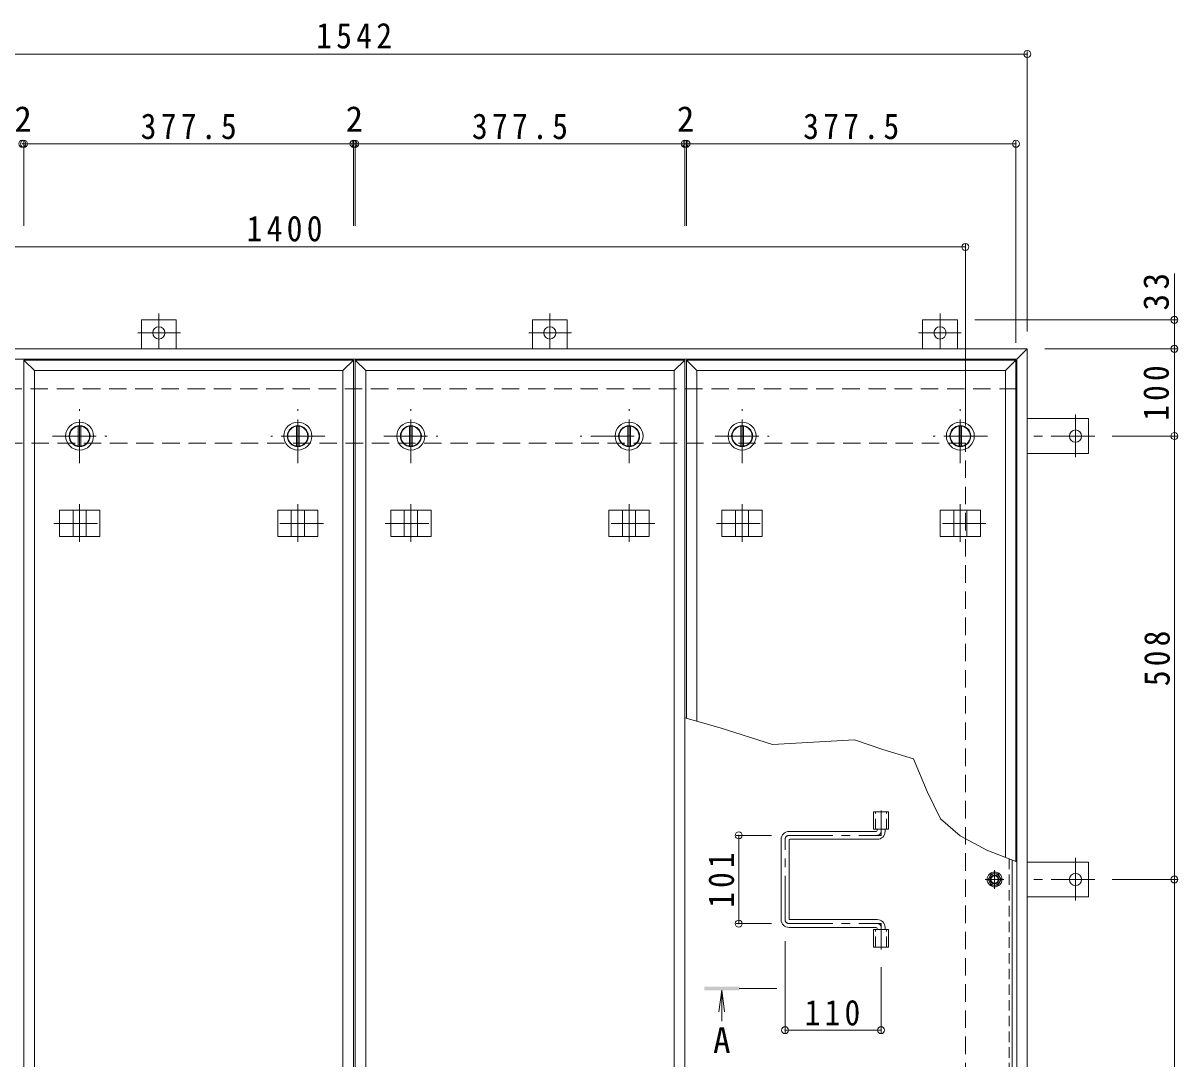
# Model space of a CAD drawing. Units: millimetres at full size, sheet at 1:10. Extents: x -2620 to 2706, y -1962 to 1648.
# Drawn here: x -1838 to -515, y 328 to 1515 of the extents above; entities that cross this region are included whole.
import ezdxf
from ezdxf.enums import TextEntityAlignment as Align

# ---------------------------------------------------------------- set-up
doc = ezdxf.new("R2010")
doc.units = ezdxf.units.MM
doc.header["$LTSCALE"] = 10
doc.header["$PDMODE"] = 32
doc.header["$PDSIZE"] = 8
for name, pattern in [('CHAIN1', [8, 5, -1, 1, -1]), ('DASHED1', [1.8, 1.2, -0.6]), ('DASHED2', [3, 2, -1])]:
    doc.linetypes.add(name, pattern=pattern)
for name, color, linetype, lineweight in [('0-1_躯体', 2, 'Continuous', 9), ('0-2_仕上', 3, 'Continuous', 9), ('0-3_建具', 4, 'Continuous', 9), ('0-5_寸法', 7, 'Continuous', 9), ('0-6_ハッチ', 6, 'Continuous', 9), ('0-7', 5, 'Continuous', 5), ('0-A', 3, 'CHAIN1', 9), ('0-B', 2, 'Continuous', 9), ('0-C', 2, 'Continuous', 9), ('0-E', 3, 'Continuous', 9), ('0-F', 7, 'Continuous', 9)]:
    doc.layers.add(name, color=color, linetype=linetype, lineweight=lineweight)
doc.styles.add('ＭＳ ゴシック', font='')
doc.styles.get('ＭＳ ゴシック').set_extended_font_data('MS Gothic')

msp = doc.modelspace()

# ---------------------------------------------------------------- linework, layer by layer
at = {"layer": '0-1_躯体', "linetype": 'DASHED2'}
for p, q in [((-699.08, 1095.44), (-2217.08, 1095.44)), ((-2158.08, 1033.44), (-758.08, 1033.44)), ((-758.08, 33.44), (-758.08, 1033.44))]:
    msp.add_line(p, q, dxfattribs=at)
at = {"layer": '0-1_躯体', "linetype": 'CHAIN1'}
for p, q in [((-1522.83, 1010.44), (-1522.83, 1072.44)), ((-1143.33, 1010.44), (-1143.33, 1072.44)), ((-763.83, 1010.44), (-763.83, 1072.44)), ((-1491.83, 1041.44), (-1553.83, 1041.44)), ((-1137.33, 1041.44), (-1199.33, 1041.44)), ((-732.83, 1041.44), (-794.83, 1041.44))]:
    msp.add_line(p, q, dxfattribs=at)
at = {"layer": '0-1_躯体'}
for p, q in [((-1524.33, 1052.84), (-1524.33, 1030.04)), ((-1521.33, 1052.84), (-1521.33, 1030.04)), ((-1144.83, 1052.84), (-1144.83, 1030.04)), ((-1141.83, 1052.84), (-1141.83, 1030.04)), ((-765.33, 1052.84), (-765.33, 1030.04)), ((-762.33, 1052.84), (-762.33, 1030.04))]:
    msp.add_line(p, q, dxfattribs=at)
for centre, radius in [((-1522.83, 1041.44), 16), ((-1522.83, 1041.44), 12), ((-1522.83, 1041.44), 11.5), ((-1143.33, 1041.44), 16), ((-1143.33, 1041.44), 12), ((-1143.33, 1041.44), 11.5), ((-763.83, 1041.44), 16), ((-763.83, 1041.44), 12), ((-763.83, 1041.44), 11.5)]:
    msp.add_circle(centre, radius, dxfattribs=at)
at = {"layer": '0-2_仕上'}
for p, q in [((-1836.58, 1128.44), (-1824.58, 1116.44)), ((-1836.58, 1128.44), (-1459.08, 1128.44)), ((-1836.58, -61.56), (-1836.58, 1128.44)), ((-1471.08, 1116.44), (-1459.08, 1128.44)), ((-1459.08, 1128.44), (-1459.08, -61.56)), ((-1457.08, 1128.44), (-1445.08, 1116.44)), ((-1457.08, 1128.44), (-1079.58, 1128.44)), ((-1457.08, -61.56), (-1457.08, 1128.44)), ((-1091.58, 1116.44), (-1079.58, 1128.44)), ((-1079.58, 1128.44), (-1079.58, -61.56)), ((-1077.58, 1128.44), (-1065.58, 1116.44)), ((-1077.58, 1128.44), (-700.08, 1128.44)), ((-1077.58, 718.03), (-1077.58, 1128.44)), ((-712.08, 1116.44), (-700.08, 1128.44)), ((-700.08, 1128.44), (-700.08, 554.21)), ((-1824.58, 1116.44), (-1471.08, 1116.44)), ((-1824.58, -49.56), (-1824.58, 1116.44)), ((-1471.08, 1116.44), (-1471.08, -49.56)), ((-1445.08, 1116.44), (-1091.58, 1116.44)), ((-1445.08, -49.56), (-1445.08, 1116.44)), ((-1091.58, 1116.44), (-1091.58, -49.56)), ((-1065.58, 1116.44), (-712.08, 1116.44)), ((-1065.58, 714.63), (-1065.58, 1116.44)), ((-712.08, 1116.44), (-712.08, 558.86)), ((-863.23, 590.94), (-863.23, 610.94)), ((-863.23, 610.94), (-845.93, 610.94)), ((-845.93, 590.94), (-845.93, 610.94)), ((-863.23, 590.94), (-845.93, 590.94)), ((-863.23, 455.94), (-863.23, 475.94)), ((-863.23, 475.94), (-845.93, 475.94)), ((-845.93, 455.94), (-845.93, 475.94)), ((-863.23, 455.94), (-845.93, 455.94))]:
    msp.add_line(p, q, dxfattribs=at)
at = {"layer": '0-2_仕上', "linetype": 'DASHED1'}
for p, q in [((-860.93, 590.94), (-860.93, 610.94)), ((-848.23, 590.94), (-848.23, 610.94)), ((-860.93, 455.94), (-860.93, 475.94)), ((-848.23, 455.94), (-848.23, 475.94))]:
    msp.add_line(p, q, dxfattribs=at)
at = {"layer": '0-2_仕上', "color": 4}
for q in [(-1040.34, 381.77), (-1037.08, 370.96), (-1033.82, 381.77)]:
    msp.add_line((-1037.08, 406.56), q, dxfattribs=at)
at = {"layer": '0-2_仕上', "color": 4, "linetype": 'CHAIN1'}
msp.add_line((-974.08, 408.56), (-1017.08, 408.56), dxfattribs=at)
at = {"layer": '0-2_仕上', "color": 4}
msp.add_solid([(-1057.08, 406.56), (-1057.08, 410.56), (-1017.08, 406.56), (-1017.08, 410.56)], dxfattribs=at)
at = {"layer": '0-3_建具', "color": 2}
for p, q in [((-687.08, 1141.44), (-2229.08, 1141.44)), ((-687.08, 1141.44), (-699.08, 1129.44)), ((-687.08, -74.56), (-687.08, 1141.44)), ((-699.08, 1129.44), (-2217.08, 1129.44)), ((-699.08, -62.56), (-699.08, 1129.44))]:
    msp.add_line(p, q, dxfattribs=at)
at = {"layer": '0-3_建具'}
for p, q in [((-1795.92, 956.44), (-1795.92, 926.44)), ((-1795.92, 956.44), (-1749.74, 956.44)), ((-1780.33, 956.44), (-1780.33, 926.44)), ((-1765.33, 956.44), (-1765.33, 926.44)), ((-1749.74, 956.44), (-1749.74, 926.44)), ((-1499.74, 956.44), (-1545.92, 956.44)), ((-1545.92, 956.44), (-1545.92, 926.44)), ((-1530.33, 956.44), (-1530.33, 926.44)), ((-1515.33, 956.44), (-1515.33, 926.44)), ((-1499.74, 956.44), (-1499.74, 926.44)), ((-1416.42, 956.44), (-1416.42, 926.44)), ((-1416.42, 956.44), (-1370.24, 956.44)), ((-1400.83, 956.44), (-1400.83, 926.44)), ((-1385.83, 956.44), (-1385.83, 926.44)), ((-1370.24, 956.44), (-1370.24, 926.44)), ((-1120.24, 956.44), (-1166.42, 956.44)), ((-1166.42, 956.44), (-1166.42, 926.44)), ((-1150.83, 956.44), (-1150.83, 926.44)), ((-1135.83, 956.44), (-1135.83, 926.44)), ((-1120.24, 956.44), (-1120.24, 926.44)), ((-1036.92, 956.44), (-1036.92, 926.44)), ((-1036.92, 956.44), (-990.74, 956.44)), ((-1021.33, 956.44), (-1021.33, 926.44)), ((-1006.33, 956.44), (-1006.33, 926.44)), ((-990.74, 956.44), (-990.74, 926.44)), ((-740.74, 956.44), (-786.92, 956.44)), ((-786.92, 956.44), (-786.92, 926.44)), ((-771.33, 956.44), (-771.33, 926.44)), ((-756.33, 956.44), (-756.33, 926.44)), ((-740.74, 956.44), (-740.74, 926.44)), ((-1795.92, 926.44), (-1749.74, 926.44)), ((-1499.74, 926.44), (-1545.92, 926.44)), ((-1416.42, 926.44), (-1370.24, 926.44)), ((-1120.24, 926.44), (-1166.42, 926.44)), ((-1036.92, 926.44), (-990.74, 926.44)), ((-740.74, 926.44), (-786.92, 926.44))]:
    msp.add_line(p, q, dxfattribs=at)
at = {"layer": '0-3_建具', "linetype": 'CHAIN1'}
for p, q in [((-1772.83, 963.56), (-1772.83, 920.32)), ((-1522.83, 963.56), (-1522.83, 920.32)), ((-1393.33, 963.56), (-1393.33, 920.32)), ((-1143.33, 963.56), (-1143.33, 920.32)), ((-1013.83, 963.56), (-1013.83, 920.32)), ((-763.83, 963.56), (-763.83, 920.32)), ((-1802.24, 941.44), (-1743.42, 941.44)), ((-1493.42, 941.44), (-1552.24, 941.44)), ((-1422.74, 941.44), (-1363.92, 941.44)), ((-1113.92, 941.44), (-1172.74, 941.44)), ((-1043.24, 941.44), (-984.42, 941.44)), ((-734.42, 941.44), (-793.24, 941.44))]:
    msp.add_line(p, q, dxfattribs=at)
at = {"layer": '0-5_寸法'}
for p, q in [((-1038.92, 707.07), (-1079.58, 718.6)), ((-699.08, 553.82), (-733.62, 567.2))]:
    msp.add_line(p, q, dxfattribs=at)
for points in [[(-817.6, 671.77), (-852.56, 682.46), (-885.12, 693.26), (-978.86, 688.24), (-1038.92, 707.07)], [(-733.62, 567.2), (-763.86, 583.62), (-786.43, 602.86), (-801.78, 634.31), (-817.6, 671.77)]]:
    msp.add_lwpolyline(points, dxfattribs=at)
at = {"layer": '0-6_ハッチ', "linetype": 'CHAIN1'}
for p, q in [((-854.58, 612.32), (-854.58, 583.94)), ((-960.07, 583.94), (-854.58, 583.94)), ((-964.58, 487.45), (-964.58, 579.43)), ((-960.07, 482.94), (-854.58, 482.94)), ((-854.58, 453.05), (-854.58, 482.94))]:
    msp.add_line(p, q, dxfattribs=at)
at = {"layer": '0-6_ハッチ'}
for p, q in [((-860.08, 588.44), (-960.08, 588.44)), ((-859.08, 589.44), (-859.08, 590.94)), ((-850.08, 588.44), (-850.08, 590.94)), ((-969.08, 487.44), (-969.08, 579.44)), ((-960.08, 488.44), (-960.08, 578.44)), ((-959.08, 579.44), (-859.08, 579.44)), ((-860.08, 478.44), (-960.08, 478.44)), ((-959.08, 487.44), (-859.08, 487.44)), ((-859.08, 477.44), (-859.08, 475.94)), ((-850.08, 478.44), (-850.08, 475.94))]:
    msp.add_line(p, q, dxfattribs=at)
for centre, radius, start, end in [((-960.08, 579.44), 9, 90, 180), ((-860.08, 589.44), 1, 270, 0), ((-859.08, 588.44), 9, 270, 0), ((-959.08, 578.44), 1, 90, 180), ((-960.08, 487.44), 9, 180, 270), ((-959.08, 488.44), 1, 180, 270), ((-860.08, 477.44), 1, 0, 90), ((-859.08, 478.44), 9, 0, 90)]:
    msp.add_arc(centre, radius, start, end, dxfattribs=at)
at = {"layer": '0-6_ハッチ', "linetype": 'CHAIN1'}
for centre, radius, start, end in [((-960.07, 579.43), 4.51, 90, 180), ((-859.08, 588.44), 4.5, 270.29569, 0), ((-960.07, 487.45), 4.51, 180, 270), ((-859.08, 478.44), 4.5, 0, 89.70431)]:
    msp.add_arc(centre, radius, start, end, dxfattribs=at)
at = {"layer": '0-7'}
for radius in [5, 4.19]:
    msp.add_circle((-724.58, 533.44), radius, dxfattribs=at)
at = {"layer": '0-A', "linetype": 'DASHED1'}
msp.add_line((-707.78, 557.19), (-707.78, -16.86), dxfattribs=at)
at = {"layer": '0-A', "linetype": 'Continuous'}
msp.add_line((-704.58, -20.06), (-704.58, 555.95), dxfattribs=at)
at = {"layer": '0-A'}
for p, q in [((-724.58, 522.76), (-724.58, 544.12)), ((-713.9, 533.44), (-735.26, 533.44))]:
    msp.add_line(p, q, dxfattribs=at)
at = {"layer": '0-B'}
for p, q in [((-732.08, 533.44), (-728.33, 539.94)), ((-732.08, 533.44), (-728.33, 526.94)), ((-728.33, 539.94), (-720.83, 539.94)), ((-717.08, 533.44), (-720.83, 539.94)), ((-717.08, 533.44), (-720.83, 526.94)), ((-728.33, 526.94), (-720.83, 526.94))]:
    msp.add_line(p, q, dxfattribs=at)
for radius in [8.5, 6.5]:
    msp.add_circle((-724.58, 533.44), radius, dxfattribs=at)
at = {"layer": '0-C', "linetype": 'CHAIN1'}
for p, q in [((-1772.83, 1010.44), (-1772.83, 1072.44)), ((-1393.33, 1010.44), (-1393.33, 1072.44)), ((-1013.83, 1010.44), (-1013.83, 1072.44)), ((-1803.83, 1041.44), (-1741.83, 1041.44)), ((-1424.33, 1041.44), (-1362.33, 1041.44)), ((-1044.83, 1041.44), (-982.83, 1041.44))]:
    msp.add_line(p, q, dxfattribs=at)
at = {"layer": '0-C'}
for p, q in [((-1774.33, 1052.84), (-1774.33, 1030.04)), ((-1771.33, 1052.84), (-1771.33, 1030.04)), ((-1394.83, 1052.84), (-1394.83, 1030.04)), ((-1391.83, 1052.84), (-1391.83, 1030.04)), ((-1015.33, 1052.84), (-1015.33, 1030.04)), ((-1012.33, 1052.84), (-1012.33, 1030.04))]:
    msp.add_line(p, q, dxfattribs=at)
for centre, radius in [((-1772.83, 1041.44), 16), ((-1772.83, 1041.44), 12), ((-1772.83, 1041.44), 11.5), ((-1393.33, 1041.44), 16), ((-1393.33, 1041.44), 12), ((-1393.33, 1041.44), 11.5), ((-1013.83, 1041.44), 16), ((-1013.83, 1041.44), 12), ((-1013.83, 1041.44), 11.5)]:
    msp.add_circle(centre, radius, dxfattribs=at)
at = {"layer": '0-E', "linetype": 'CHAIN1'}
for p, q in [((-1682.08, 1181.8), (-1682.08, 1141.64)), ((-1234.08, 1181.8), (-1234.08, 1141.64)), ((-787.08, 1181.8), (-787.08, 1141.64)), ((-1657.24, 1159.64), (-1706.13, 1159.64)), ((-1209.24, 1159.64), (-1258.13, 1159.64)), ((-811.92, 1159.64), (-763.03, 1159.64)), ((-631.88, 1066.28), (-631.88, 1017.39)), ((-609.72, 1041.44), (-687.08, 1041.44)), ((-631.88, 558.28), (-631.88, 509.39)), ((-609.72, 533.44), (-687.08, 533.44))]:
    msp.add_line(p, q, dxfattribs=at)
at = {"layer": '0-E'}
for p, q in [((-1662.08, 1174.64), (-1702.08, 1174.64)), ((-1702.08, 1141.44), (-1702.08, 1174.64)), ((-1662.08, 1141.44), (-1662.08, 1174.64)), ((-1214.08, 1174.64), (-1254.08, 1174.64)), ((-1254.08, 1141.44), (-1254.08, 1174.64)), ((-1214.08, 1141.44), (-1214.08, 1174.64)), ((-807.08, 1174.64), (-767.08, 1174.64)), ((-807.08, 1141.44), (-807.08, 1174.64)), ((-767.08, 1141.44), (-767.08, 1174.64)), ((-687.08, 1061.44), (-616.88, 1061.44)), ((-616.88, 1061.44), (-616.88, 1021.44)), ((-687.08, 1021.44), (-616.88, 1021.44)), ((-687.08, 553.44), (-616.88, 553.44)), ((-616.88, 553.44), (-616.88, 513.44)), ((-687.08, 513.44), (-616.88, 513.44))]:
    msp.add_line(p, q, dxfattribs=at)
for centre in [(-1682.08, 1159.64), (-1234.08, 1159.64), (-787.08, 1159.64), (-631.88, 1041.44), (-631.88, 533.44)]:
    msp.add_circle(centre, 7, dxfattribs=at)
at = {"layer": '0-F'}
for p, q in [((-687.08, 1482.15), (-687.08, 1161.44)), ((-2229.08, 1479.15), (-687.08, 1479.15)), ((-1838.58, 1376.36), (-1836.58, 1376.36)), ((-1836.58, 1379.36), (-1836.58, 1282.25)), ((-1836.58, 1376.36), (-1459.08, 1376.36)), ((-1459.08, 1379.36), (-1459.08, 1282.25)), ((-1459.08, 1376.36), (-1457.08, 1376.36)), ((-1457.08, 1379.36), (-1457.08, 1282.25)), ((-1457.08, 1376.36), (-1079.58, 1376.36)), ((-1079.58, 1379.36), (-1079.58, 1282.25)), ((-1079.58, 1376.36), (-1077.58, 1376.36)), ((-1077.58, 1379.36), (-1077.58, 1282.25)), ((-1077.58, 1376.36), (-700.08, 1376.36)), ((-700.08, 1379.36), (-700.08, 1148.44)), ((-2158.08, 1258.16), (-758.08, 1258.16)), ((-758.08, 1261.16), (-758.08, 1053.44)), ((-518.56, 1174.64), (-518.56, 1227.8)), ((-515.56, 1174.64), (-747.08, 1174.64)), ((-518.56, 1141.44), (-518.56, 1174.64)), ((-515.56, 1141.44), (-667.08, 1141.44)), ((-518.56, 1141.44), (-518.56, 1041.44)), ((-515.56, 1041.44), (-589.72, 1041.44)), ((-518.56, 1041.44), (-518.56, 533.44)), ((-1020.72, 583.94), (-980.07, 583.94)), ((-1017.72, 583.94), (-1017.72, 482.94)), ((-515.56, 533.44), (-589.72, 533.44)), ((-518.56, 533.44), (-518.56, 25.44)), ((-1020.72, 482.94), (-980.07, 482.94)), ((-964.58, 357.79), (-964.58, 462.94)), ((-854.58, 357.79), (-854.58, 433.05)), ((-854.58, 360.79), (-964.58, 360.79))]:
    msp.add_line(p, q, dxfattribs=at)
for p in [(-687.08, 1479.15), (-1838.58, 1376.36), (-1836.58, 1376.36), (-1459.08, 1376.36), (-1457.08, 1376.36), (-1079.58, 1376.36), (-1077.58, 1376.36), (-700.08, 1376.36), (-758.08, 1258.16), (-518.56, 1174.64), (-518.56, 1141.44), (-518.56, 1041.44), (-1017.72, 583.94), (-518.56, 533.44), (-1017.72, 482.94), (-964.58, 360.79), (-854.58, 360.79)]:
    msp.add_point(p, dxfattribs=at)

# ---------------------------------------------------------------- texts
at = {"layer": '0-5_寸法', "color": 2, "style": 'ＭＳ ゴシック'}
msp.add_text('A', height=29.33, dxfattribs=at).set_placement((-1047.08, 325.86), align=Align.BOTTOM_LEFT)
at = {"layer": '0-F', "color": 2, "style": 'ＭＳ ゴシック'}
for p in [(-1847.58, 1381.36), (-1468.08, 1381.36), (-1088.58, 1381.36)]:
    msp.add_text('2', height=29.33, dxfattribs=at).set_placement(p, align=Align.BOTTOM_LEFT)
at = {"layer": '0-F', "color": 2, "char_height": 29.33, "attachment_point": 7, "style": 'ＭＳ ゴシック'}
for s, insert in [('\\T1.28;\\W0.9;1542', (-1501.83, 1485.15)), ('\\T1.28;\\W0.9;377.5', (-1702.83, 1381.36)), ('\\T1.28;\\W0.9;377.5', (-1323.33, 1381.36)), ('\\T1.28;\\W0.9;377.5', (-943.83, 1381.36)), ('\\T1.28;\\W0.9;1400', (-1581.52, 1264.16)), ('\\T1.27;\\W0.9;110', (-942.08, 365.79))]:
    msp.add_mtext(s, dxfattribs=dict(at, insert=insert))
at = {"layer": '0-F', "color": 2, "char_height": 29.33, "attachment_point": 7, "rotation": 90, "style": 'ＭＳ ゴシック'}
for s, insert in [('\\T1.27;\\W0.95;33', (-524.56, 1185.3)), ('\\T1.27;\\W0.9;100', (-524.56, 1058.94)), ('\\T1.27;\\W0.9;508', (-523.56, 754.94)), ('\\T1.27;\\W0.9;101', (-1022.72, 500.94))]:
    msp.add_mtext(s, dxfattribs=dict(at, insert=insert))

doc.saveas('drawing.dxf')
